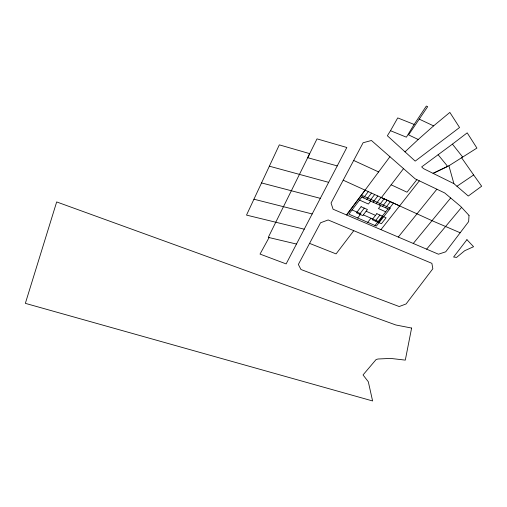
<?xml version="1.0" encoding="UTF-8"?>
<svg xmlns="http://www.w3.org/2000/svg" width="507" height="507" viewBox="0 0 507 507"><rect width="100%" height="100%" fill="white"/><g stroke="black" fill="none" stroke-linecap="round" stroke-linejoin="round"><path stroke-width="0.76" d="M296.481 244.051L346.832 147.493L317.014 138.874L268.285 237.371L296.481 244.051L286.132 263.906L260.028 254.077L269.071 237.561M390.498 130.705L397.729 117.903L414.143 124.443L426.343 106.045L427.674 106.66L408.579 134.881L418.218 139.501L433.593 125.888L449.855 112.421L459.551 127.51L415.208 161.118L387.361 135.756L390.498 130.705L406.392 137.188L414.143 124.443M460.179 232.764L431.983 220.665L365.148 190.176L346.56 214.974L389.94 156.72M363.551 197.863L368.297 191.614M366.745 199.302L371.492 193.072M359.621 214.201L364.279 208.117M369.92 200.734L374.673 194.523M353.785 230.685L328.156 219.962L320.538 222.782L298.357 264.451L300.955 269.502L399.218 306.539L406.088 303.947L432.839 268.754L431.888 263.348L353.785 230.685L336.078 253.899L309.574 243.385M357.714 217.985L360.908 213.808L352.067 209.93M370.642 201.095L368.393 204.042L359.526 200.075M403.528 168.635L381.372 197.597L399.624 205.912M373.082 202.16L377.842 195.968M376.232 203.58L380.998 197.407M379.369 204.993L384.135 198.839M367.74 222.345L370.947 218.213M380.706 205.633L378.45 208.542L385.713 211.799M382.493 206.4L387.259 200.265M375.25 221.046L379.927 215.057M385.599 207.8L390.371 201.691M375.028 225.507L387.969 208.903M416.868 179.643L407.032 192.197L391.144 184.821M378.336 222.396L383.019 216.426M393.47 203.104L388.692 209.195L361.776 197.103M380.953 229.652L419.346 180.828M398.28 237.054L436.876 189.212M413.268 243.455L450.679 197.983M426.634 249.159L461.579 207.357M404.954 151.897L418.218 139.501M452.44 144.127L467.201 132.853L476.91 148.076L448.91 165.783L433.079 173.362L423.611 168.679L421.653 166.917L452.44 144.127L462.657 157.031M456.953 186.265L473.652 174.966L481.65 186.215L468.284 196.032L453.904 183.642L433.079 173.362L447.649 166.385L438.118 154.736M304.238 229.183L246.51 215.101L279.325 144.856L309.714 153.64L307.698 157.683L337.231 165.909M312.179 213.954L253.931 199.213M320.316 198.345L261.542 182.932M328.663 182.343L269.363 166.188M363.323 214.867L378.228 221.407M366.117 211.229L375.503 215.38M343.201 180.188L365.148 190.188M353.696 160.459L378.71 171.974M433.593 125.888L419.238 119.126M473.652 174.966L461.56 157.709M448.91 165.783L453.904 183.642M469.019 215.405L468.639 221.622L445.71 251.814L438.447 254.21L333.074 209.207L331.052 203.022L363.113 142.746L371.435 140.496L415.138 178.813L444.747 192.977L460.787 206.501L469.019 215.405M411.608 328.054L405.302 360.122L390.593 358.411L378.038 359L376.131 359.501L363.031 374.933L368.31 381.746L372.601 400.955L25.35 303.351L56.676 201.932L395.84 324.987L411.608 328.054M362.784 195.772L348.879 214.144L376.34 226.084L390.358 208.225L362.784 195.772M361.104 206.71L356.453 212.813L362.778 215.583L367.436 209.518L361.104 206.71M466.934 239.678L453.594 257.024L456.617 257.391L464.729 250.699L473.57 246.719L466.934 239.678M376.828 213.681L372.151 219.689L381.41 223.739L386.093 217.795L376.828 213.681"/></g></svg>
